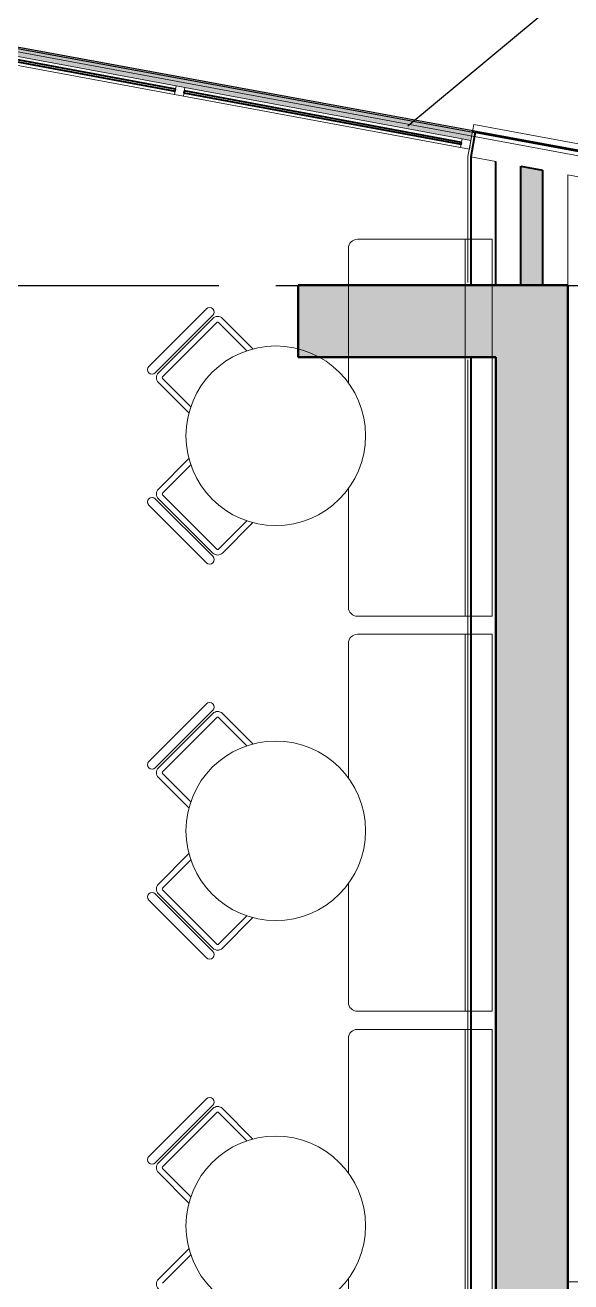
# Model space of a CAD drawing. Extents: x -14.2 to 52.3, y 3.7 to 90.9.
# Drawn here: x 25.73 to 28.77, y 21.01 to 28.01 of the extents above; entities that cross this region are included whole.
import ezdxf

# ---------------------------------------------------------------- set-up
doc = ezdxf.new("R2010")
doc.units = 0
doc.linetypes.add('limpo_PINI-PSG-PE-0102-LAZ-R00$0$CENTER2', pattern=[28.575, 19.05, -3.175, 3.175, -3.175])
for name, color, linetype, lineweight in [('limpo_PINI-PSG-PE-0102-LAZ-R00$0$A-DETL', 1, 'Continuous', 5), ('limpo_PINI-PSG-PE-0102-LAZ-R00$0$A-FLOR-PATT', 8, 'Continuous', 5), ('limpo_PINI-PSG-PE-0102-LAZ-R00$0$A-GLAZ-CURT', 52, 'Continuous', 5), ('limpo_PINI-PSG-PE-0102-LAZ-R00$0$A-GLAZ-CWMG', 1, 'Continuous', 5), ('limpo_PINI-PSG-PE-0102-LAZ-R00$0$A-WALL', 1, 'Continuous', 5), ('limpo_PINI-PSG-PE-0102-LAZ-R00$0$A-WALL-FNSH', 1, 'Continuous', 40), ('limpo_PINI-PSG-PE-0102-LAZ-R00$0$ARQ_MOBILIÁRIO', 135, 'Continuous', 5), ('limpo_PINI-PSG-PE-0102-LAZ-R00$0$LAYOUT_AMB_LAZ_dwg', 8, 'Continuous', 5), ('limpo_PINI-PSG-PE-0102-LAZ-R00$0$S-COLS', 52, 'Continuous', 5)]:
    doc.layers.add(name, color=color, linetype=linetype, lineweight=lineweight)
for name, color, linetype in [('limpo_PINI-PSG-PE-0102-LAZ-R00$0$PA_ESTR', 181, 'limpo_PINI-PSG-PE-0102-LAZ-R00$0$CENTER2'), ('limpo_PINI-PSG-PE-0102-LAZ-R00$0$PA_EXTE_3', 3, 'Continuous'), ('limpo_PINI-PSG-PE-0102-LAZ-R00$0$XR_ARQT', 7, 'Continuous'), ('XR_ARQT', 7, 'Continuous')]:
    doc.layers.add(name, color=color, linetype=linetype)
doc.layers.add('PA_VEGE_AUX2', color=6, linetype='Continuous', plot=False)

# ---------------------------------------------------------------- blocks, each defined once
blk = doc.blocks.new('limpo_PINI-PSG-PE-0102-LAZ-R00$0$PINI-EST-PE-1101-TQR-R20_rvt-1-5PPE_008_LAZER__P_A_0_09_')
at = {"layer": 'limpo_PINI-PSG-PE-0102-LAZ-R00$0$A-FLOR-PATT', "lineweight": 18}
h = blk.add_hatch(dxfattribs=at)
h.set_pattern_fill('FP_1', color=130, style=0, pattern_type=2)
h.set_pattern_definition([(0, (0, 0), (609.6, 152.4), [5.029, -452.171, 5.029, -452.171, -2438.4]), (0, (0, 0), (609.6, 152.4), [-914.4, 5.029, -909.371, 5.029, -452.171, -1066.8]), (0, (0, 0), (609.6, 152.4), [-2286, 5.029, -299.771, 5.029, -756.971]), (120, (228.6, 76.2), (-436.7823, 451.7291), [5.029, -452.171, 5.029, -452.171, -2438.4]), (120, (228.6, 76.2), (-436.7823, 451.7291), [-914.4, 5.029, -909.371, 5.029, -452.171, -1066.8]), (120, (228.6, 76.2), (-436.7823, 451.7291), [-2286, 5.029, -299.771, 5.029, -756.971]), (240, (304.8, 381), (-172.8177, -604.1291), [5.029, -452.171, 5.029, -452.171, -2438.4]), (240, (304.8, 381), (-172.8177, -604.1291), [-914.4, 5.029, -909.371, 5.029, -452.171, -1066.8]), (240, (304.8, 381), (-172.8177, -604.1291), [-2286, 5.029, -299.771, 5.029, -756.971])])
h.paths.add_polyline_path([(24174.1, 2435), (24175, 2435), (24174.1, 2483), (24165.2, 2435)])
h.paths.add_polyline_path([(30483.8, 2435), (30485.7, 2435), (30469.3, 2443.4), (30482.5, 2435.6)])
h.paths.add_polyline_path([(20090, 2435), (20210, 2435), (20210, 3076.2), (20090, 3098.5), (20090, 2438.3)])
h.paths.add_polyline_path([(30434.6, 2466), (30410.2, 2483.6), (30420.8, 2475)])
h.paths.add_polyline_path([(19811.7, 3241.7), (19820.8, 3290.9), (16899.1, 3833.1), (16828.6, 3795.3), (19810, 3242)])
h.paths.add_polyline_path([(11437.8, 4789.5), (11429.4, 4790.2), (11436.7, 4789.6)])
h.paths.add_polyline_path([(11269.7, 4802), (11267.6, 4802.2), (11267.6, 4802)])
h.paths.add_polyline_path([(19951.9, 8311.9), (19951.9, 8311.9), (19951.9, 8311.9)])
h.paths.add_polyline_path([(20159, 8353), (20162.4, 8353.3), (20159, 8353)])
h.paths.add_polyline_path([(20258.6, 8364.6), (20258.7, 8364.6), (20258.7, 8364.6)])
h.paths.add_polyline_path([(15587.2, 8658.4), (15588.5, 8667.1), (10225, 9462.3), (10225, 9460.5), (15579.9, 8659.4)])
h.paths.add_polyline_path([(17609.6, 8661.5), (17609.6, 8661.5), (17609.5, 8661.5)])
at = {"layer": 'limpo_PINI-PSG-PE-0102-LAZ-R00$0$S-COLS'}
blk.add_hatch(color=8, dxfattribs=at).paths.add_polyline_path([(19950, -4035), (20350, -4035), (20350, 2435), (18850, 2435), (18850, 2035), (19950, 2035), (19950, -2557.5)])
at = {"layer": 'limpo_PINI-PSG-PE-0102-LAZ-R00$0$S-COLS', "color": 7, "lineweight": 50}
for p, q in [((20350, 2435), (18850, 2435)), ((18850, 2435), (18850, 2035)), ((20350, -4035), (20350, 2435)), ((18850, 2035), (19950, 2035)), ((19950, 2035), (19950, -4035))]:
    blk.add_line(p, q, dxfattribs=at)
blk = doc.blocks.new('limpo_PINI-PSG-PE-0102-LAZ-R00$0$Montante retangular - 50 x 50-2873749-5PPE_008_LAZER__P_A_0_09_')
at = {"layer": 'limpo_PINI-PSG-PE-0102-LAZ-R00$0$A-GLAZ-CWMG', "lineweight": 15}
for p, q in [((0, 25), (-50, 25)), ((-50, 25), (-50, -25)), ((0, -25), (0, 25)), ((-50, -25), (0, -25))]:
    blk.add_line(p, q, dxfattribs=at)
blk = doc.blocks.new('limpo_PINI-PSG-PE-0102-LAZ-R00$0$Montante retangular - 50 x 50-2873747-5PPE_008_LAZER__P_A_0_09_')
at = {"layer": 'limpo_PINI-PSG-PE-0102-LAZ-R00$0$A-GLAZ-CWMG', "lineweight": 15}
for p, q in [((-25, 25), (25, 25)), ((-25, -25), (-25, 25)), ((25, 25), (25, -25)), ((25, -25), (-25, -25))]:
    blk.add_line(p, q, dxfattribs=at)
blk = doc.blocks.new('limpo_PINI-PSG-PE-0102-LAZ-R00$0$Parede básica _ DAA_VID - CINZA 2 - ___-2873739-5PPE_008_LAZER__P_A_0_09_')
at = {"layer": 'limpo_PINI-PSG-PE-0102-LAZ-R00$0$A-WALL'}
for p, q in [((16568.8, 3792.7), (18161.1, 3497.2)), ((18170.2, 3546.3), (16578, 3841.8))]:
    blk.add_line(p, q, dxfattribs=at)
blk = doc.blocks.new('limpo_PINI-PSG-PE-0102-LAZ-R00$0$Parede básica _ DAA_VID - CINZA 2 - ___-3849104-5PPE_008_LAZER__P_A_0_09_')
at = {"layer": 'limpo_PINI-PSG-PE-0102-LAZ-R00$0$A-WALL'}
for p, q in [((19762.5, 3250.8), (18219.4, 3537.2)), ((18210.3, 3488), (19753.4, 3201.7))]:
    blk.add_line(p, q, dxfattribs=at)
blk = doc.blocks.new('limpo_PINI-PSG-PE-0102-LAZ-R00$0$LAYOUT_AMB_LAZ_dwg-2867451-5PPE_008_LAZER__P_A_0_09_')
at = {"layer": 'limpo_PINI-PSG-PE-0102-LAZ-R00$0$ARQ_MOBILIÁRIO', "color": 9}
for p, q in [((36714.3, 21035.8), (36714.3, 18936.4)), ((36064.3, 20985.8), (36064.3, 20236)), ((35274, 20648.5), (34953.3, 20327.8)), ((34988.9, 20292.1), (35309.7, 20612.9)), ((35309.7, 20595), (35006.7, 20292.1)), ((35533.1, 20425.1), (35363.1, 20595)), ((35331.9, 20572.8), (35029, 20269.8)), ((35498.8, 20414.8), (35340.9, 20572.8)), ((35029, 20260.9), (35187, 20103)), ((35176.7, 19814.4), (35006.7, 19644.5)), ((35187, 19780.2), (35029, 19622.2)), ((35029, 19613.3), (35331.9, 19310.4)), ((36064.3, 19647.1), (36064.3, 18986.4)), ((34953.3, 19555.4), (35274, 19234.6)), ((35309.7, 19270.3), (34988.9, 19591)), ((35006.7, 19591), (35309.7, 19288.1)), ((35340.9, 19310.4), (35498.8, 19468.3)), ((36714.3, 18835.8), (36714.3, 16736.4)), ((36064.3, 18785.8), (36064.3, 18036)), ((35274, 18448.5), (34953.3, 18127.8)), ((34988.9, 18092.1), (35309.7, 18412.9)), ((35309.7, 18395), (35006.7, 18092.1)), ((35331.9, 18372.8), (35029, 18069.8)), ((35498.8, 18214.8), (35340.9, 18372.8)), ((35533.1, 18225.1), (35363.1, 18395)), ((35029, 18060.9), (35187, 17903)), ((35176.7, 17614.4), (35006.7, 17444.5)), ((35187, 17580.2), (35029, 17422.2)), ((36064.3, 17447.1), (36064.3, 16786.4)), ((35309.7, 17070.3), (34988.9, 17391)), ((35006.7, 17391), (35309.7, 17088.1)), ((35029, 17413.3), (35331.9, 17110.4)), ((34953.3, 17355.4), (35274, 17034.6)), ((35340.9, 17110.4), (35498.8, 17268.3)), ((36714.3, 16635.8), (36714.3, 14536.4)), ((36064.3, 16585.8), (36064.3, 15836)), ((35274, 16248.5), (34953.3, 15927.8)), ((34988.9, 15892.1), (35309.7, 16212.9)), ((35309.7, 16195), (35006.7, 15892.1)), ((35331.9, 16172.8), (35029, 15869.8)), ((35498.8, 16014.8), (35340.9, 16172.8)), ((35533.1, 16025.1), (35363.1, 16195)), ((35029, 15860.9), (35187, 15703)), ((35176.7, 15414.4), (35006.7, 15244.5)), ((35187, 15380.2), (35029, 15222.2)), ((36064.3, 15247.1), (36064.3, 14586.4))]:
    blk.add_line(p, q, dxfattribs=at)
at = {"layer": 'limpo_PINI-PSG-PE-0102-LAZ-R00$0$ARQ_MOBILIÁRIO', "color": 9, "flags": 128}
for points in [[(36114.3, 18936.4), (36864.3, 18936.4), (36864.3, 21035.8), (36114.3, 21035.8)], [(35176.7, 20068.7), (35006.7, 20238.7), (35176.7, 20068.7)], [(35533, 19458), (35363.1, 19288.1), (35533, 19458)], [(36114.3, 16736.4), (36864.3, 16736.4), (36864.3, 18835.8), (36114.3, 18835.8)], [(35176.7, 17868.7), (35006.7, 18038.7), (35176.7, 17868.7)], [(35533, 17258), (35363.1, 17088.1), (35533, 17258)], [(36114.3, 14536.4), (36864.3, 14536.4), (36864.3, 16635.8), (36114.3, 16635.8)], [(35176.7, 15668.7), (35006.7, 15838.7), (35176.7, 15668.7)]]:
    blk.add_lwpolyline(points, dxfattribs=at)
at = {"layer": 'limpo_PINI-PSG-PE-0102-LAZ-R00$0$ARQ_MOBILIÁRIO', "color": 9}
for centre in [(35660.2, 19941.6), (35660.2, 17741.6), (35660.2, 15541.6)]:
    blk.add_circle(centre, 500, dxfattribs=at)
for centre, radius, start, end in [((36114.3, 20985.8), 50, 90, 180), ((35291.8, 20630.7), 25.2, 315.00085, 135.00085), ((35336.4, 20568.3), 37.8, 45.00085, 135.00085), ((35336.4, 20568.3), 6.3, 45.00084, 135.00084), ((34971.1, 20309.9), 25.2, 135.00085, 315.00085), ((35033.5, 20265.4), 37.8, 135.00085, 225.00085), ((35033.5, 20265.4), 6.3, 135.00086, 225.00086), ((34971.1, 19573.2), 25.2, 45.00085, 225.00085), ((35033.5, 19617.7), 37.8, 135.00085, 225.00085), ((35033.5, 19617.7), 6.3, 135.00084, 225.00084), ((35291.9, 19252.5), 25.2, 225.00085, 45.00085), ((35336.4, 19314.8), 37.8, 225.00085, 315.00085), ((35336.4, 19314.8), 6.3, 225.00086, 315.00086), ((36114.3, 18986.4), 50, 180, 270), ((36114.3, 18785.8), 50, 90, 180), ((35291.8, 18430.7), 25.2, 315.00085, 135.00085), ((35336.4, 18368.3), 37.8, 45.00085, 135.00085), ((35336.4, 18368.3), 6.3, 45.00084, 135.00084), ((34971.1, 18109.9), 25.2, 135.00085, 315.00085), ((35033.5, 18065.4), 37.8, 135.00085, 225.00085), ((35033.5, 18065.4), 6.3, 135.00086, 225.00086), ((35033.5, 17417.7), 37.8, 135.00085, 225.00085), ((34971.1, 17373.2), 25.2, 45.00085, 225.00085), ((35033.5, 17417.7), 6.3, 135.00084, 225.00084), ((35336.4, 17114.8), 37.8, 225.00085, 315.00085), ((35336.4, 17114.8), 6.3, 225.00086, 315.00086), ((35291.9, 17052.5), 25.2, 225.00085, 45.00085), ((36114.3, 16786.4), 50, 180, 270), ((36114.3, 16585.8), 50, 90, 180), ((35291.8, 16230.7), 25.2, 315.00085, 135.00085), ((35336.4, 16168.3), 37.8, 45.00085, 135.00085), ((35336.4, 16168.3), 6.3, 45.00084, 135.00084), ((34971.1, 15909.9), 25.2, 135.00085, 315.00085), ((35033.5, 15865.4), 37.8, 135.00085, 225.00085), ((35033.5, 15865.4), 6.3, 135.00086, 225.00086), ((35033.5, 15217.7), 37.8, 135.00085, 225.00085)]:
    blk.add_arc(centre, radius, start, end, dxfattribs=at)
blk = doc.blocks.new('limpo_PINI-PSG-PE-0102-LAZ-R00$0$A$C745163c0')
at = {"layer": 'limpo_PINI-PSG-PE-0102-LAZ-R00$0$A-DETL', "color": 1}
blk.add_line((18504.6, 4970.6), (11214.5, 6323.5), dxfattribs=at)
at = {"layer": 'limpo_PINI-PSG-PE-0102-LAZ-R00$0$A-WALL', "color": 170, "lineweight": 40}
for p, q in [((10892.5, 6327.3), (12484.8, 6031.8)), ((12486.6, 6041.7), (10894.3, 6337.2)), ((12484.8, 6031.8), (12486.6, 6041.7)), ((12535.8, 6032.5), (12533.9, 6022.7)), ((12533.9, 6022.7), (14077, 5736.3)), ((14078.9, 5746.2), (12535.8, 6032.5)), ((14077, 5736.3), (14078.9, 5746.2)), ((14155.5, 5803.1), (14130, 5665.5)), ((18494.1, 4998), (14155.5, 5803.1)), ((14130, 5665.5), (14130, 4950)), ((14270, 4950), (14270, 5639.5)), ((14410, 5613.5), (14530, 5591.2)), ((14410, 4950), (14410, 5613.5)), ((14530, 5591.2), (14530, 4950)), ((14130, 4950), (14270, 4950)), ((14270, 4950), (14410, 4950)), ((14530, 4950), (14670, 4950)), ((14670, 4950), (14670, -1520.1)), ((14270, 4550), (14130, 4550)), ((14130, 4550), (14130, -6250)), ((14270, -6250), (14270, 4550))]:
    blk.add_line(p, q, dxfattribs=at)
at = {"layer": 'limpo_PINI-PSG-PE-0102-LAZ-R00$0$A-WALL', "color": 50}
for p, q in [((14155.5, 5803.1), (14140.8, 5805.9)), ((14270, 5639.5), (14130, 5665.5)), ((14670, 5565.3), (14670, 4950)), ((14810, 5539.3), (14670, 5565.3)), ((14670, -600.1), (14810, -600.1))]:
    blk.add_line(p, q, dxfattribs=at)
at = {"layer": 'limpo_PINI-PSG-PE-0102-LAZ-R00$0$A-WALL-FNSH', "lineweight": 5}
for p, q in [((14148.1, 5845.2), (14115, 5666.9)), ((18535, 5031.1), (14148.1, 5845.2)), ((14115, 5666.9), (14115, 4965)), ((14115, 4950), (14130, 4950)), ((14130, 4550), (14115, 4550)), ((14115, 4535), (14115, -6265))]:
    blk.add_line(p, q, dxfattribs=at)
at = {"lineweight": 5}
blk.add_blockref('limpo_PINI-PSG-PE-0102-LAZ-R00$0$PINI-EST-PE-1101-TQR-R20_rvt-1-5PPE_008_LAZER__P_A_0_09_', (-5680, 2515), dxfattribs=at)
at = {"layer": 'limpo_PINI-PSG-PE-0102-LAZ-R00$0$A-GLAZ-CURT'}
for name in ['limpo_PINI-PSG-PE-0102-LAZ-R00$0$Parede básica _ DAA_VID - CINZA 2 - ___-2873739-5PPE_008_LAZER__P_A_0_09_', 'limpo_PINI-PSG-PE-0102-LAZ-R00$0$Parede básica _ DAA_VID - CINZA 2 - ___-3849104-5PPE_008_LAZER__P_A_0_09_']:
    blk.add_blockref(name, (-5680, 2515), dxfattribs=at)
at = {"layer": 'limpo_PINI-PSG-PE-0102-LAZ-R00$0$A-GLAZ-CWMG', "extrusion": (0, 0, -1), "rotation": 10.51338581821315}
blk.add_blockref('limpo_PINI-PSG-PE-0102-LAZ-R00$0$Montante retangular - 50 x 50-2873747-5PPE_008_LAZER__P_A_0_09_', (-12510.3, 6032.2), dxfattribs=at)
at = {"layer": 'limpo_PINI-PSG-PE-0102-LAZ-R00$0$A-GLAZ-CWMG', "rotation": 349.4866141817869}
blk.add_blockref('limpo_PINI-PSG-PE-0102-LAZ-R00$0$Montante retangular - 50 x 50-2873749-5PPE_008_LAZER__P_A_0_09_', (14127.1, 5732.1), dxfattribs=at)
at = {"layer": 'limpo_PINI-PSG-PE-0102-LAZ-R00$0$LAYOUT_AMB_LAZ_dwg', "color": 9}
blk.add_blockref('limpo_PINI-PSG-PE-0102-LAZ-R00$0$LAYOUT_AMB_LAZ_dwg-2867451-5PPE_008_LAZER__P_A_0_09_', (-22615.1, -15829.6), dxfattribs=at)
blk = doc.blocks.new('limpo_PINI-PSG-PE-0102-LAZ-R00')
at = {"layer": 'limpo_PINI-PSG-PE-0102-LAZ-R00$0$XR_ARQT', "xscale": 0.001000000000038553, "yscale": 0.001000000000038553, "zscale": 0.001000000000038553}
blk.add_blockref('limpo_PINI-PSG-PE-0102-LAZ-R00$0$A$C745163c0', (14.124, 21.592), dxfattribs=at)
at = {"layer": 'limpo_PINI-PSG-PE-0102-LAZ-R00$0$PA_ESTR', "ltscale": 0.1}
blk.add_lwpolyline([(10.659, 26.5409), (40.019, 26.5409)], dxfattribs=at)
at = {"layer": 'limpo_PINI-PSG-PE-0102-LAZ-R00$0$PA_EXTE_3'}
blk.add_lwpolyline([(30.1384, 29.3718, 0.276136), (28.1587, 29.4486), (25.3433, 27.9402), (32.6331, 26.6025), (32.6331, 27.2322, 0.256132), (32.1709, 28.0753)], format="xyb", close=True, dxfattribs=at)

msp = doc.modelspace()

# ---------------------------------------------------------------- linework, layer by layer
at = {"layer": 'PA_VEGE_AUX2'}
msp.add_lwpolyline([(30.1384, 29.3718, 0.276136), (28.1587, 29.4486), (25.3433, 27.9402), (32.6331, 26.6025), (32.6331, 27.2322, 0.256132), (32.1709, 28.0753)], format="xyb", close=True, dxfattribs=at)
msp.add_lwpolyline([(27.8618, 27.4473), (30.1592, 29.3586)], dxfattribs=at)

# ---------------------------------------------------------------- next in the draw order: block references
at = {"layer": 'XR_ARQT'}
msp.add_blockref('limpo_PINI-PSG-PE-0102-LAZ-R00', (-0.0418, 0.017), dxfattribs=at)

doc.saveas('drawing.dxf')
